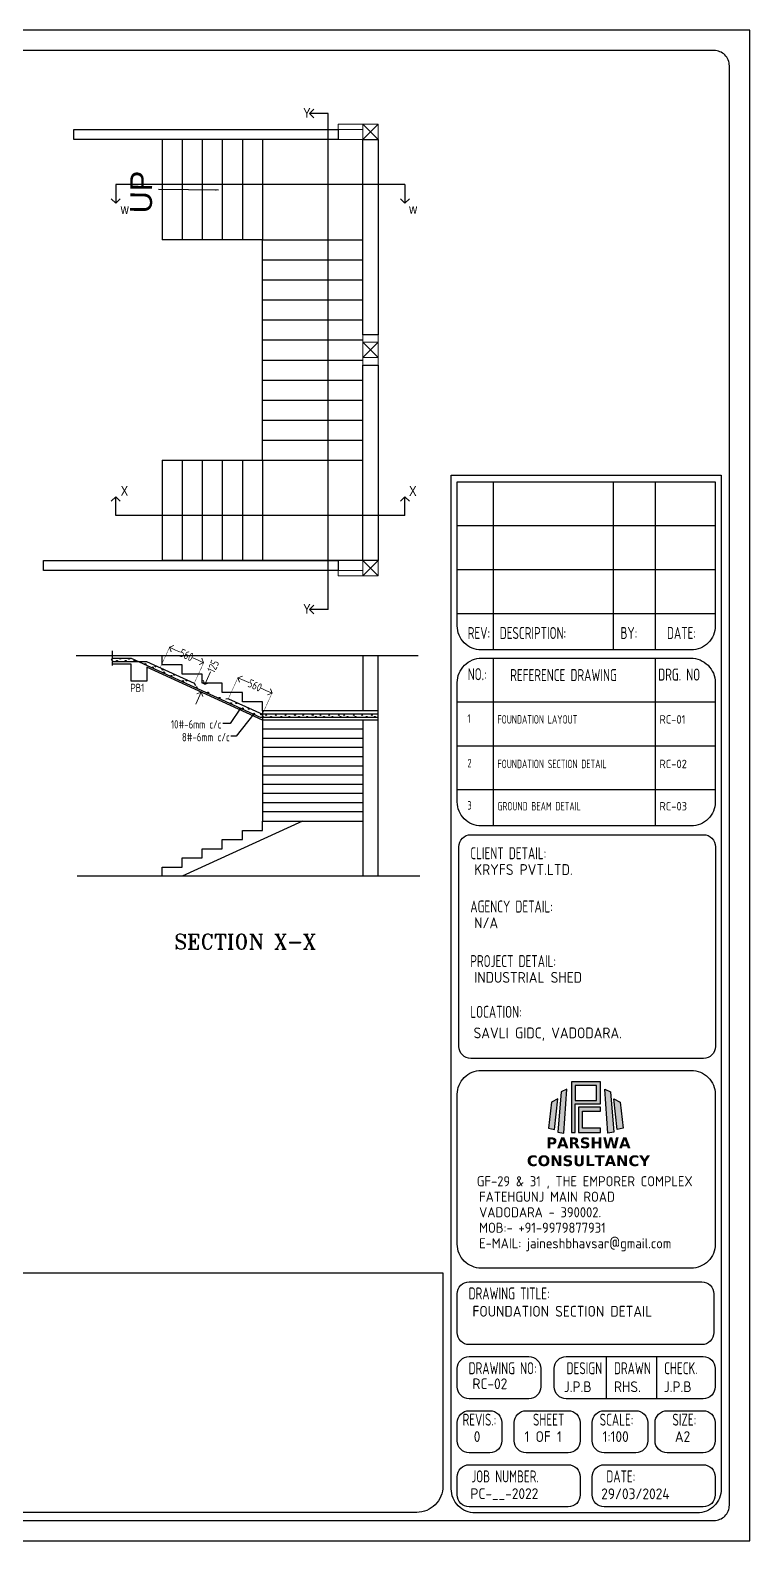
# Model space of a CAD drawing. Header units: inches. Extents: x -605 to 2991212, y -2872845 to 0.
# Drawn here: x 2753448 to 2796469, y -2154515 to -2064120 of the extents above; entities that cross this region are included whole.
import ezdxf

# ---------------------------------------------------------------- set-up
doc = ezdxf.new("R2010")
doc.units = ezdxf.units.IN
doc.header["$LTSCALE"] = 600
doc.header["$MEASUREMENT"] = 0
doc.linetypes.add('DOT2', pattern=[0.125, 0, -0.125])
for name, color, linetype in [('05 RG_TXT', 7, 'Continuous'), ('NOITHAT', 21, 'Continuous'), ('RC BEAM', 130, 'Continuous'), ('SnT-DIMS2', 7, 'Continuous')]:
    doc.layers.add(name, color=color, linetype=linetype)
for name, color, linetype, lineweight in [('PV_MASONRY', 10, 'Continuous', 0), ('rDIMension', 1, 'Continuous', 18), ('rRCC 1', 3, 'Continuous', 25), ('rRCC 2', 40, 'Continuous', 15), ('rREINF 1', 1, 'Continuous', 25), ('rREINF 2', 4, 'Continuous', 25), ('rSHEET', 2, 'Continuous', 30), ('TAG', 132, 'Continuous', 0), ('TEXT 1', 1, 'Continuous', 0)]:
    doc.layers.add(name, color=color, linetype=linetype, lineweight=lineweight)
doc.styles.add('DIM', font='geniso.shx', dxfattribs={"width": 0.85})
doc.styles.add('MtXpl_Arial_Narrow_1', font='ARIALN.TTF')
doc.styles.add('RG', font='arial.ttf')
doc.styles.add('ROMANS', font='arial.ttf')
doc.styles.add('SANDY', font='romant.shx')
doc.styles.get("Standard").update_dxf_attribs({"font": 'arial.ttf'})
doc.styles.add('TEXT3', font='geniso.shx')
doc.styles.add('TEXT3 0.75NA', font='geniso.shx', dxfattribs={"width": 0.75})
doc.dimstyles.new('SnT', dxfattribs={"dimtxt": 2.5, "dimasz": 1, "dimexe": 1, "dimexo": 1, "dimgap": 1, "dimtad": 1, "dimdec": 0, "dimzin": 0, "dimdsep": 46, "dimtxsty": 'ROMANS', "dimblk": 'L1', "dimcen": 1, "dimclrd": 1, "dimclre": 1, "dimadec": 0, "dimazin": 0, "dimtfac": 1, "dimtdec": 0, "dimtmove": 0, "dimatfit": 3, "dimldrblk": 'LL1', "dimfxl": 1, "dimtolj": 1, "dimtzin": 0, "dimarcsym": 0})
doc.dimstyles.new('ST-150', dxfattribs={"dimscale": 75, "dimtxt": 3, "dimasz": 2, "dimexe": 0.18, "dimexo": 0.0625, "dimgap": 0.2, "dimtad": 0, "dimdec": 0, "dimlfac": 2, "dimzin": 0, "dimdsep": 46, "dimtxsty": 'DIM', "dimblk": 'OPEN90', "dimcen": 0.09, "dimclrd": 256, "dimclrt": 7, "dimadec": 0, "dimazin": 0, "dimtfac": 1, "dimtdec": 0, "dimtofl": 0, "dimtmove": 0, "dimatfit": 3, "dimldrblk": 'OPEN90', "dimfxl": 1, "dimtolj": 1, "dimtzin": 0, "dimlwd": -1, "dimarcsym": 0})
doc.dimstyles.new('ST-25', dxfattribs={"dimscale": 100, "dimtxt": 2.5, "dimasz": 2, "dimexe": 0.18, "dimexo": 0.0625, "dimgap": 0.2, "dimtad": 0, "dimdec": 0, "dimlfac": 0.25, "dimzin": 0, "dimdsep": 46, "dimtxsty": 'DIM', "dimblk": 'OPEN90', "dimcen": 0.09, "dimclrd": 256, "dimclrt": 7, "dimadec": 0, "dimazin": 0, "dimtfac": 1, "dimtdec": 0, "dimtofl": 0, "dimtmove": 0, "dimatfit": 3, "dimldrblk": 'OPEN90', "dimfxl": 1, "dimtolj": 1, "dimtzin": 0, "dimlwd": -1, "dimarcsym": 0})

# ---------------------------------------------------------------- blocks, each defined once
blk = doc.blocks.new('L1')
at = {"color": 1}
blk.add_line((0, -1), (0, 1), dxfattribs=at)
blk.add_solid([(-2, 0.33), (-2, -0.33), (0, 0)], dxfattribs=at)
blk = doc.blocks.new('LL1')
at = {"color": 1}
blk.add_solid([(-2, 0.33), (-2, -0.33), (0, 0)], dxfattribs=at)
blk = doc.blocks.new('_Open90')
at = {"color": 0, "linetype": 'ByBlock', "lineweight": -2}
for p, q in [((0, 0), (-1, 0)), ((-0.5, 0.5), (0, 0)), ((0, 0), (-0.5, -0.5))]:
    blk.add_line(p, q, dxfattribs=at)
blk = doc.blocks.new('*D169')
at = {"layer": 'Defpoints', "color": 0, "linetype": 'ByBlock', "ltscale": 0.1, "transparency": 16777216}
for p in [(2765293, -2104124), (2767904, -2103792), (2767330, -2105052)]:
    blk.add_point(p, dxfattribs=at)
at = {"layer": 'rDIMension', "color": 0, "linetype": 'DOT2', "lineweight": -2, "ltscale": 0.1, "transparency": 16777216}
for p, q in [((2765296, -2104118), (2765874, -2102848)), ((2767333, -2105046), (2767911, -2103776))]:
    blk.add_line(p, q, dxfattribs=at)
at = {"layer": 'rDIMension', "linetype": 'ByBlock', "ltscale": 0.1, "transparency": 16777216}
for p, q in [((2766231, -2103030), (2766519, -2103162)), ((2767540, -2103627), (2767252, -2103495))]:
    blk.add_line(p, q, dxfattribs=at)
at = {"layer": 'rDIMension', "linetype": 'ByBlock', "ltscale": 0.1, "transparency": 16777216, "xscale": 400, "yscale": 400, "zscale": 400}
for p, rotation in [((2765867, -2102865), 155.5134755160291), ((2767904, -2103792), 335.5134755160291)]:
    blk.add_blockref('_Open90', p, dxfattribs=dict(at, rotation=rotation))
at = {"layer": 'rDIMension', "color": 7, "linetype": 'ByBlock', "ltscale": 0.1, "transparency": 16777216, "insert": (2766885, -2103328), "char_height": 500, "attachment_point": 5, "rotation": 335.51348, "style": 'DIM'}
blk.add_mtext('\\A1;560', dxfattribs=at)
blk = doc.blocks.new('*D170')
at = {"layer": 'Defpoints', "color": 0, "linetype": 'ByBlock', "ltscale": 0.1, "transparency": 16777216}
for p in [(2761776, -2101044), (2761219, -2102268), (2763256, -2103196)]:
    blk.add_point(p, dxfattribs=at)
at = {"layer": 'rDIMension', "color": 0, "linetype": 'DOT2', "lineweight": -2, "ltscale": 0.1, "transparency": 16777216}
for p, q in [((2761221, -2102263), (2761784, -2101028)), ((2763259, -2103190), (2763821, -2101956))]:
    blk.add_line(p, q, dxfattribs=at)
at = {"layer": 'rDIMension', "linetype": 'ByBlock', "ltscale": 0.1, "transparency": 16777216}
for p, q in [((2762140, -2101210), (2762428, -2101342)), ((2763449, -2101807), (2763161, -2101675))]:
    blk.add_line(p, q, dxfattribs=at)
at = {"layer": 'rDIMension', "linetype": 'ByBlock', "ltscale": 0.1, "transparency": 16777216, "xscale": 400, "yscale": 400, "zscale": 400}
for p, rotation in [((2761776, -2101044), 155.5134755161158), ((2763813, -2101972), 335.5134755161159)]:
    blk.add_blockref('_Open90', p, dxfattribs=dict(at, rotation=rotation))
at = {"layer": 'rDIMension', "color": 7, "linetype": 'ByBlock', "ltscale": 0.1, "transparency": 16777216, "insert": (2762795, -2101508), "char_height": 500, "attachment_point": 5, "rotation": 335.51348, "style": 'DIM'}
blk.add_mtext('\\A1;560', dxfattribs=at)
blk = doc.blocks.new('*D171')
at = {"layer": 'Defpoints', "color": 0, "linetype": 'ByBlock', "ltscale": 0.1, "transparency": 16777216}
for p in [(2763730, -2103202), (2763522, -2103656), (2763677, -2103727)]:
    blk.add_point(p, dxfattribs=at)
at = {"layer": 'rDIMension', "linetype": 'ByBlock', "ltscale": 0.1, "transparency": 16777216}
for p, q in [((2764052, -2102909), (2764230, -2102521)), ((2763511, -2104091), (2763344, -2104455))]:
    blk.add_line(p, q, dxfattribs=at)
at = {"layer": 'rDIMension', "color": 0, "linetype": 'DOT2', "lineweight": -2, "ltscale": 0.1, "transparency": 16777216}
for p, q in [((2763736, -2103204), (2763902, -2103280)), ((2763528, -2103659), (2763694, -2103735))]:
    blk.add_line(p, q, dxfattribs=at)
at = {"layer": 'rDIMension', "linetype": 'ByBlock', "ltscale": 0.1, "transparency": 16777216, "xscale": 400, "yscale": 400, "zscale": 400}
for p, rotation in [((2763886, -2103273), 245.3764352136909), ((2763677, -2103727), 65.37643521369085)]:
    blk.add_blockref('_Open90', p, dxfattribs=dict(at, rotation=rotation))
at = {"layer": 'rDIMension', "color": 7, "linetype": 'ByBlock', "ltscale": 0.1, "transparency": 16777216, "insert": (2764384, -2102185), "char_height": 500, "attachment_point": 5, "rotation": 65.37644, "style": 'DIM'}
blk.add_mtext('\\A1;125', dxfattribs=at)
blk = doc.blocks.new('Q')
at = {"linetype": 'Continuous', "ltscale": 0.5}
h = blk.add_hatch(color=10, dxfattribs=at)
h.dxf.hatch_style = 1
h.paths.add_polyline_path([(7.87, 17.31), (7.27, 9.83), (8.41, 9.62), (8.96, 17.82)])
h.paths.add_polyline_path([(17.1, 17.31), (17.7, 9.83), (16.56, 9.62), (16.01, 17.82)])
h = blk.add_hatch(color=152, dxfattribs=at)
h.dxf.hatch_style = 1
h.paths.add_polyline_path([(9.79, 19.18), (9.79, 9.76), (10.5, 9.76), (10.5, 15.05), (15.19, 15.05), (15.19, 19.18)])
h.paths.add_polyline_path([(10.5, 18.5), (10.5, 15.72), (14.45, 15.72), (14.45, 18.5)], flags=16)
h = blk.add_hatch(color=152, dxfattribs=at)
h.dxf.hatch_style = 1
h.paths.add_polyline_path([(6.07, 15.37), (5.53, 10.52), (6.67, 10.29), (7.27, 16.02)])
h.paths.add_polyline_path([(18.9, 15.37), (19.44, 10.52), (18.3, 10.29), (17.7, 16.02)])
h = blk.add_hatch(color=152, dxfattribs=at)
h.dxf.hatch_style = 1
h.paths.add_polyline_path([(11.15, 14.43), (11.15, 9.76), (15.19, 9.76), (15.19, 10.52), (11.87, 10.52), (11.87, 13.69), (15.19, 13.69), (15.19, 14.43)])
at = {"color": 10, "linetype": 'Continuous'}
for points in [[(7.87, 17.31), (7.27, 9.83), (8.41, 9.62), (8.96, 17.82), (7.87, 17.31)], [(17.1, 17.31), (17.7, 9.83), (16.56, 9.62), (16.01, 17.82), (17.1, 17.31)]]:
    blk.add_lwpolyline(points, dxfattribs=at)
at = {"color": 152, "linetype": 'Continuous'}
for points in [[(9.79, 19.18), (9.79, 9.76), (10.5, 9.76), (10.5, 15.05), (15.19, 15.05), (15.19, 19.18), (9.79, 19.18)], [(10.5, 18.5), (10.5, 15.72), (14.45, 15.72), (14.45, 18.5), (10.5, 18.5)], [(6.07, 15.37), (5.53, 10.52), (6.67, 10.29), (7.27, 16.02), (6.07, 15.37)], [(11.15, 14.43), (11.15, 9.76), (15.19, 9.76), (15.19, 10.52), (11.87, 10.52), (11.87, 13.69), (15.19, 13.69), (15.19, 14.43), (11.15, 14.43)], [(18.9, 15.37), (19.44, 10.52), (18.3, 10.29), (17.7, 16.02), (18.9, 15.37)]]:
    blk.add_lwpolyline(points, dxfattribs=at)
at = {"linetype": 'Continuous', "insert": (1.32, 8.82), "char_height": 2, "attachment_point": 1}
blk.add_mtext_dynamic_manual_height_columns('\\pxqc;{\\fVerdana|b1|i0|c0|p34;\\C152;PARSHWA\\PCONSULTANCY }', width=23.282, gutter_width=1, heights=[6.3], dxfattribs=at)

msp = doc.modelspace()

# ---------------------------------------------------------------- hatches: boundary and pattern name
at = {"layer": 'rREINF 2'}
h = msp.add_hatch(color=256, dxfattribs=at)
h.dxf.hatch_style = 1
h.paths.add_polyline_path([(2758598.9, -2101864.2, -1), (2758667.7, -2101864.2, -1)])
h = msp.add_hatch(color=256, dxfattribs=at)
h.dxf.hatch_style = 1
h.paths.add_polyline_path([(2758793.9, -2101723.6, -1), (2758862.7, -2101723.6, -1)])
h = msp.add_hatch(color=256, dxfattribs=at)
h.dxf.hatch_style = 1
h.paths.add_polyline_path([(2759123.7, -2101863.7, -1), (2759192.4, -2101863.7, -1)])
h = msp.add_hatch(color=256, dxfattribs=at)
h.dxf.hatch_style = 1
h.paths.add_polyline_path([(2759315.5, -2101724.2, -1), (2759384.2, -2101724.2, -1)])
h = msp.add_hatch(color=256, dxfattribs=at)
h.dxf.hatch_style = 1
h.paths.add_polyline_path([(2759645.2, -2101864.2, -1), (2759714, -2101864.2, -1)])
h = msp.add_hatch(color=256, dxfattribs=at)
h.dxf.hatch_style = 1
h.paths.add_polyline_path([(2760294, -2102053.8, -1), (2760362.8, -2102053.8, -1)])
h = msp.add_hatch(color=256, dxfattribs=at)
h.dxf.hatch_style = 1
h.paths.add_polyline_path([(2760743.5, -2102256.7, -1), (2760812.3, -2102256.7, -1)])
h = msp.add_hatch(color=256, dxfattribs=at)
h.dxf.hatch_style = 1
h.paths.add_polyline_path([(2760908, -2102184.7, -1), (2760976.7, -2102184.7, -1)])
h = msp.add_hatch(color=256, dxfattribs=at)
h.dxf.hatch_style = 1
h.paths.add_polyline_path([(2761333.8, -2102373.8, -1), (2761402.5, -2102373.8, -1)])
h = msp.add_hatch(color=256, dxfattribs=at)
h.dxf.hatch_style = 1
h.paths.add_polyline_path([(2761410.4, -2102557.4, -1), (2761479.1, -2102557.4, -1)])
h = msp.add_hatch(color=256, dxfattribs=at)
h.dxf.hatch_style = 1
h.paths.add_polyline_path([(2761859.9, -2102760.3, -1), (2761928.6, -2102760.3, -1)])
h = msp.add_hatch(color=256, dxfattribs=at)
h.dxf.hatch_style = 1
h.paths.add_polyline_path([(2762024.4, -2102688.3, -1), (2762093.1, -2102688.3, -1)])
h = msp.add_hatch(color=256, dxfattribs=at)
h.dxf.hatch_style = 1
h.paths.add_polyline_path([(2762550.9, -2103077.1, -1), (2762619.7, -2103077.1, -1)])
h = msp.add_hatch(color=256, dxfattribs=at)
h.dxf.hatch_style = 1
h.paths.add_polyline_path([(2762768, -2103027, -1), (2762836.7, -2103027, -1)])
h = msp.add_hatch(color=256, dxfattribs=at)
h.dxf.hatch_style = 1
h.paths.add_polyline_path([(2763349.2, -2103445.3, -1), (2763417.9, -2103445.3, -1)])
h = msp.add_hatch(color=256, dxfattribs=at)
h.dxf.hatch_style = 1
h.paths.add_polyline_path([(2764040.2, -2103762, -1), (2764109, -2103762, -1)])
h = msp.add_hatch(color=256, dxfattribs=at)
h.dxf.hatch_style = 1
h.paths.add_polyline_path([(2764731.3, -2104078.7, -1), (2764800, -2104078.7, -1)])
h = msp.add_hatch(color=256, dxfattribs=at)
h.dxf.hatch_style = 1
h.paths.add_polyline_path([(2765422.3, -2104395.5, -1), (2765491, -2104395.5, -1)])
h = msp.add_hatch(color=256, dxfattribs=at)
h.dxf.hatch_style = 1
h.paths.add_polyline_path([(2765742.3, -2104381.6, -1), (2765811.1, -2104381.6, -1)])
h = msp.add_hatch(color=256, dxfattribs=at)
h.dxf.hatch_style = 1
h.paths.add_polyline_path([(2766113.4, -2104712.2, -1), (2766182.1, -2104712.2, -1)])
h = msp.add_hatch(color=256, dxfattribs=at)
h.dxf.hatch_style = 1
h.paths.add_polyline_path([(2766485.9, -2104720.3, -1), (2766554.6, -2104720.3, -1)])
h = msp.add_hatch(color=256, dxfattribs=at)
h.dxf.hatch_style = 1
h.paths.add_polyline_path([(2766804.4, -2105028.9, -1), (2766873.1, -2105028.9, -1)])
h = msp.add_hatch(color=256, dxfattribs=at)
h.dxf.hatch_style = 1
h.paths.add_polyline_path([(2767229.5, -2105059, -1), (2767298.2, -2105059, -1)])
h = msp.add_hatch(color=256, dxfattribs=at)
h.dxf.hatch_style = 1
h.paths.add_polyline_path([(2767324.8, -2105217.3, -1), (2767393.5, -2105217.3, -1)])
h = msp.add_hatch(color=256, dxfattribs=at)
h.dxf.hatch_style = 1
h.paths.add_polyline_path([(2767523.6, -2105086.2, -1), (2767592.3, -2105086.2, -1)])
h = msp.add_hatch(color=256, dxfattribs=at)
h.dxf.hatch_style = 1
h.paths.add_polyline_path([(2767810.6, -2105217.3, -1), (2767879.3, -2105217.3, -1)])
h = msp.add_hatch(color=256, dxfattribs=at)
h.dxf.hatch_style = 1
h.paths.add_polyline_path([(2768098.7, -2105086.2, -1), (2768167.4, -2105086.2, -1)])
h = msp.add_hatch(color=256, dxfattribs=at)
h.dxf.hatch_style = 1
h.paths.add_polyline_path([(2768422.6, -2105217.3, -1), (2768491.3, -2105217.3, -1)])
h = msp.add_hatch(color=256, dxfattribs=at)
h.dxf.hatch_style = 1
h.paths.add_polyline_path([(2768671.3, -2105086.2, -1), (2768740, -2105086.2, -1)])
h = msp.add_hatch(color=256, dxfattribs=at)
h.dxf.hatch_style = 1
h.paths.add_polyline_path([(2768908.4, -2105217.3, -1), (2768977.1, -2105217.3, -1)])
h = msp.add_hatch(color=256, dxfattribs=at)
h.dxf.hatch_style = 1
h.paths.add_polyline_path([(2769246.4, -2105086.2, -1), (2769315.1, -2105086.2, -1)])
h = msp.add_hatch(color=256, dxfattribs=at)
h.dxf.hatch_style = 1
h.paths.add_polyline_path([(2769481.6, -2105217.3, -1), (2769550.4, -2105217.3, -1)])
h = msp.add_hatch(color=256, dxfattribs=at)
h.dxf.hatch_style = 1
h.paths.add_polyline_path([(2769726.8, -2105086.2, -1), (2769795.6, -2105086.2, -1)])
h = msp.add_hatch(color=256, dxfattribs=at)
h.dxf.hatch_style = 1
h.paths.add_polyline_path([(2769967.4, -2105217.3, -1), (2770036.2, -2105217.3, -1)])
h = msp.add_hatch(color=256, dxfattribs=at)
h.dxf.hatch_style = 1
h.paths.add_polyline_path([(2770301.9, -2105086.2, -1), (2770370.7, -2105086.2, -1)])
h = msp.add_hatch(color=256, dxfattribs=at)
h.dxf.hatch_style = 1
h.paths.add_polyline_path([(2770488.1, -2105217.3, -1), (2770556.8, -2105217.3, -1)])
h = msp.add_hatch(color=256, dxfattribs=at)
h.dxf.hatch_style = 1
h.paths.add_polyline_path([(2770764.9, -2105086.2, -1), (2770833.6, -2105086.2, -1)])
h = msp.add_hatch(color=256, dxfattribs=at)
h.dxf.hatch_style = 1
h.paths.add_polyline_path([(2770973.9, -2105217.3, -1), (2771042.6, -2105217.3, -1)])
h = msp.add_hatch(color=256, dxfattribs=at)
h.dxf.hatch_style = 1
h.paths.add_polyline_path([(2771286.4, -2105086.2, -1), (2771355.1, -2105086.2, -1)])
h = msp.add_hatch(color=256, dxfattribs=at)
h.dxf.hatch_style = 1
h.paths.add_polyline_path([(2771481.6, -2105217.3, -1), (2771550.4, -2105217.3, -1)])
h = msp.add_hatch(color=256, dxfattribs=at)
h.dxf.hatch_style = 1
h.paths.add_polyline_path([(2771861.5, -2105086.2, -1), (2771930.2, -2105086.2, -1)])
h = msp.add_hatch(color=256, dxfattribs=at)
h.dxf.hatch_style = 1
h.paths.add_polyline_path([(2771967.4, -2105217.3, -1), (2772036.2, -2105217.3, -1)])
h = msp.add_hatch(color=256, dxfattribs=at)
h.dxf.hatch_style = 1
h.paths.add_polyline_path([(2772182.7, -2105086.2, -1), (2772251.5, -2105086.2, -1)])
h = msp.add_hatch(color=256, dxfattribs=at)
h.dxf.hatch_style = 1
h.paths.add_polyline_path([(2772380, -2105217.3, -1), (2772448.7, -2105217.3, -1)])
h = msp.add_hatch(color=256, dxfattribs=at)
h.dxf.hatch_style = 1
h.paths.add_polyline_path([(2772757.8, -2105086.2, -1), (2772826.6, -2105086.2, -1)])
h = msp.add_hatch(color=256, dxfattribs=at)
h.dxf.hatch_style = 1
h.paths.add_polyline_path([(2772865.8, -2105217.3, -1), (2772934.5, -2105217.3, -1)])
h = msp.add_hatch(color=256, dxfattribs=at)
h.dxf.hatch_style = 1
h.paths.add_polyline_path([(2773258.3, -2105086.2, -1), (2773327, -2105086.2, -1)])
h = msp.add_hatch(color=256, dxfattribs=at)
h.dxf.hatch_style = 1
h.paths.add_polyline_path([(2773528.2, -2105217.3, -1), (2773597, -2105217.3, -1)])
h = msp.add_hatch(color=256, dxfattribs=at)
h.dxf.hatch_style = 1
h.paths.add_polyline_path([(2773833.4, -2105086.2, -1), (2773902.1, -2105086.2, -1)])
h = msp.add_hatch(color=256, dxfattribs=at)
h.dxf.hatch_style = 1
h.paths.add_polyline_path([(2774014, -2105217.3, -1), (2774082.8, -2105217.3, -1)])

# ---------------------------------------------------------------- linework, layer by layer
at = {"color": 1, "linetype": 'ByBlock'}
for points in [[(2756050.3, -2070055.1), (2771850.3, -2070055.1), (2771850.3, -2070655.1), (2756050.3, -2070655.1)], [(2773330.3, -2070655.1), (2774250.3, -2070655.1), (2774250.3, -2082355.1), (2773330.3, -2082355.1)], [(2773330.3, -2084155.1), (2774250.3, -2084155.1), (2774250.3, -2095855.1), (2773330.3, -2095855.1)], [(2754250.3, -2095855.2), (2771850.3, -2095855.2), (2771850.3, -2096455.1), (2754250.3, -2096455.1)]]:
    msp.add_lwpolyline(points, close=True, dxfattribs=at)
at = {"color": 8, "linetype": 'ByBlock'}
msp.add_lwpolyline([(2776638.7, -2101551.6), (2756203.7, -2101551.6)], dxfattribs=at)
at = {"color": 1, "linetype": 'ByBlock'}
for points in [[(2758347.2, -2101264), (2758347.2, -2101775.6), (2758282.2, -2101775.6), (2758392.2, -2101871), (2758347.2, -2101901.5), (2758347.2, -2102135.2)], [(2773330.3, -2101551.6), (2773330.3, -2104851.6)], [(2774250.3, -2114751.6), (2774250.3, -2101551.6)], [(2758347.2, -2101695.6), (2759484.4, -2101695.6)], [(2758347.2, -2101895.6), (2760400.7, -2101895.6)], [(2759484.4, -2101695.6), (2767243, -2105251.6)], [(2760400.7, -2101895.6), (2763256, -2103196)], [(2763256, -2103196), (2763321.4, -2103326.6)], [(2765293.2, -2104123.8), (2765146.6, -2104154.6)], [(2765293.2, -2104123.8), (2767330.3, -2105051.6)], [(2774250.3, -2105251.6), (2767243, -2105251.6)], [(2774250.3, -2105051.6), (2767330.3, -2105051.6)], [(2773330.3, -2105401.6), (2773330.3, -2114751.6)]]:
    msp.add_lwpolyline(points, dxfattribs=at)
at = {"color": 2, "linetype": 'ByBlock'}
for points in [[(2767330.3, -2104851.6), (2767330.3, -2104301.6), (2766130.3, -2104301.6), (2766130.3, -2103751.6), (2764930.3, -2103751.6), (2764930.3, -2103201.6), (2763730.3, -2103201.6), (2763730.3, -2102651.6), (2762530.3, -2102651.6), (2762530.3, -2102101.6), (2761330.3, -2102101.6), (2761330.3, -2101551.6), (2758347.2, -2101551.6)], [(2759490.3, -2102051.6), (2758347.2, -2102051.6)], [(2767330.3, -2105401.6), (2760410.3, -2102230)], [(2774250.3, -2104851.6), (2767330.3, -2104851.6)], [(2767330.3, -2104851.6), (2767330.3, -2111451.6)], [(2774250.3, -2105401.6), (2767330.3, -2105401.6)], [(2773330.3, -2105951.6), (2767330.3, -2105951.6)], [(2773330.3, -2106501.6), (2767330.3, -2106501.6)], [(2773330.3, -2107051.6), (2767330.3, -2107051.6)], [(2773330.3, -2107601.6), (2767330.3, -2107601.6)], [(2773330.3, -2108151.6), (2767330.3, -2108151.6)], [(2773330.3, -2108701.6), (2767330.3, -2108701.6)], [(2773330.3, -2109251.6), (2767330.3, -2109251.6)], [(2773330.3, -2109801.6), (2767330.3, -2109801.6)], [(2773330.3, -2110351.6), (2767330.3, -2110351.6)], [(2761330.3, -2114751.6), (2761330.3, -2114201.6), (2762530.3, -2114201.6), (2762530.3, -2113651.6), (2763730.3, -2113651.6), (2763730.3, -2113101.6), (2764930.3, -2113101.6), (2764930.3, -2112551.6), (2766130.3, -2112551.6), (2766130.3, -2112001.6), (2767330.3, -2112001.6), (2767330.3, -2111451.6), (2773330.3, -2111451.6)], [(2769730.4, -2111451.6), (2762530.4, -2114751.6)], [(2773330.3, -2110901.6), (2767330.3, -2110901.6)]]:
    msp.add_lwpolyline(points, dxfattribs=at)
at = {"color": 4, "linetype": 'ByBlock'}
msp.add_lwpolyline([(2760410.3, -2102230), (2760410.3, -2103071.6), (2759490.3, -2103071.6), (2759490.3, -2102051.6)], dxfattribs=at)
at = {"color": 7, "linetype": 'ByBlock'}
msp.add_lwpolyline([(2776732.6, -2114751.6), (2756259.8, -2114751.6)], dxfattribs=at)
at = {"layer": 'NOITHAT', "linetype": 'Continuous'}
for p, q in [((2761330.3, -2070655.1), (2761330.3, -2076655.1)), ((2762530.3, -2070655.1), (2762530.3, -2076655.1)), ((2763730.3, -2070655.1), (2763730.3, -2076655.1)), ((2764930.3, -2070655.1), (2764930.3, -2076655.1)), ((2766130.3, -2070655.1), (2766130.3, -2076655.1)), ((2767330.3, -2070655.1), (2767330.3, -2076655.1)), ((2767330.3, -2076655.1), (2773330.3, -2076655.1)), ((2767330.3, -2077855.1), (2773330.3, -2077855.1)), ((2767330.3, -2079055.1), (2773330.3, -2079055.1)), ((2767330.3, -2080255.1), (2773330.3, -2080255.1)), ((2767330.3, -2081455.1), (2773330.3, -2081455.1)), ((2767330.3, -2082655.1), (2773330.3, -2082655.1)), ((2767330.3, -2083855.1), (2773330.3, -2083855.1)), ((2767330.3, -2085055.1), (2773330.3, -2085055.1)), ((2767330.3, -2085055.1), (2773330.3, -2085055.1)), ((2767330.3, -2086255.1), (2773330.3, -2086255.1)), ((2767330.3, -2087455.1), (2773330.3, -2087455.1)), ((2767330.3, -2088655.1), (2773330.3, -2088655.1)), ((2761330.3, -2089855.1), (2761330.3, -2095855.1)), ((2762530.3, -2089855.1), (2762530.3, -2095855.1)), ((2763730.3, -2089855.1), (2763730.3, -2095855.1)), ((2764930.3, -2089855.1), (2764930.3, -2095855.1)), ((2766130.3, -2089855.1), (2766130.3, -2095855.1)), ((2767330.3, -2089855.1), (2767330.3, -2095855.1)), ((2767330.3, -2089855.1), (2773330.3, -2089855.1))]:
    msp.add_line(p, q, dxfattribs=at)
at = {"layer": 'NOITHAT', "color": 8, "linetype": 'Continuous'}
msp.add_line((2773330.3, -2095855.1), (2761330.3, -2095855.1), dxfattribs=at)
at = {"layer": 'NOITHAT', "linetype": 'Continuous'}
msp.add_lwpolyline([(2761330.3, -2089855.1), (2767330.3, -2089855.1), (2767330.3, -2076655.1), (2761330.3, -2076655.1)], dxfattribs=at)
at = {"layer": 'PV_MASONRY', "color": 8}
for p, q in [((2773330.3, -2070055.1), (2756050.3, -2070055.1)), ((2756050.3, -2070055.1), (2756050.3, -2070655.1)), ((2773330.3, -2070655.1), (2756050.3, -2070655.1)), ((2761330.3, -2070655.1), (2773330.3, -2070655.1)), ((2773330.3, -2095855.1), (2754250.3, -2095855.1)), ((2754250.3, -2096455.1), (2754250.3, -2095855.1)), ((2773330.3, -2096455.1), (2754250.3, -2096455.1))]:
    msp.add_line(p, q, dxfattribs=at)
at = {"layer": 'RC BEAM', "color": 1}
for p, q in [((2770137.8, -2069106.9), (2770403.8, -2068840.8)), ((2771262.1, -2069106.9), (2770137.8, -2069106.9)), ((2770137.8, -2069106.9), (2770403.8, -2069372.9)), ((2771262.1, -2098786.8), (2771262.1, -2069106.9)), ((2775852.5, -2073349.5), (2758559.4, -2073349.5)), ((2758559.4, -2073349.5), (2758559.4, -2074473.9)), ((2775852.5, -2073349.5), (2775852.5, -2074473.9)), ((2758559.4, -2074473.9), (2758293.3, -2074207.8)), ((2758559.4, -2074473.9), (2758825.4, -2074207.8)), ((2775852.5, -2074473.9), (2775586.5, -2074207.8)), ((2775852.5, -2074473.9), (2776118.6, -2074207.8)), ((2758559.4, -2092036.4), (2758293.3, -2092302.5)), ((2758559.4, -2093160.8), (2758559.4, -2092036.4)), ((2758559.4, -2092036.4), (2758825.4, -2092302.5)), ((2775852.5, -2092036.4), (2775586.5, -2092302.5)), ((2775852.5, -2093160.8), (2775852.5, -2092036.4)), ((2775852.5, -2092036.4), (2776118.6, -2092302.5)), ((2775852.5, -2093160.8), (2758559.4, -2093160.8)), ((2770137.8, -2098786.8), (2770403.8, -2098520.8)), ((2771262.1, -2098786.8), (2770137.8, -2098786.8)), ((2770137.8, -2098786.8), (2770403.8, -2099052.9))]:
    msp.add_line(p, q, dxfattribs=at)
at = {"layer": 'rRCC 2', "color": 6}
for p, q in [((2774250.3, -2069735.1), (2773330.3, -2070655.1)), ((2774250.3, -2070655.1), (2773330.3, -2069735.1)), ((2774250.3, -2083715.1), (2773330.3, -2082795.1)), ((2773330.3, -2083715.1), (2774250.3, -2082795.1)), ((2774250.3, -2095855.1), (2773330.3, -2096775.1)), ((2774250.3, -2096775.1), (2773330.3, -2095855.1))]:
    msp.add_line(p, q, dxfattribs=at)
for points in [[(2774250.3, -2070655.1), (2774250.3, -2069735.1), (2771850.3, -2069735.1), (2771850.3, -2070655.1)], [(2774250.3, -2069735.1), (2773330.3, -2069735.1), (2773330.3, -2070655.1), (2774250.3, -2070655.1)], [(2773330.3, -2082355.1), (2774250.3, -2082355.1), (2774250.3, -2084155.1), (2773330.3, -2084155.1)], [(2774250.3, -2083715.1), (2774250.3, -2082795.1), (2773330.3, -2082795.1), (2773330.3, -2083715.1)], [(2774250.3, -2096775.1), (2774250.3, -2095855.1), (2771850.3, -2095855.1), (2771850.3, -2096775.1)], [(2774250.3, -2095855.1), (2773330.3, -2095855.1), (2773330.3, -2096775.1), (2774250.3, -2096775.1)]]:
    msp.add_lwpolyline(points, close=True, dxfattribs=at)
at = {"layer": 'rREINF 2'}
for centre in [(2758633.3, -2101864.2), (2758828.3, -2101723.6), (2759158.1, -2101863.7), (2759349.8, -2101724.2), (2759679.6, -2101864.2), (2760328.4, -2102053.8), (2760777.9, -2102256.7), (2760942.4, -2102184.7), (2761368.1, -2102373.8), (2761444.8, -2102557.4), (2761894.3, -2102760.3), (2762058.7, -2102688.3), (2762585.3, -2103077.1), (2762802.3, -2103027), (2763383.5, -2103445.3), (2764074.6, -2103762), (2764765.6, -2104078.7), (2765456.7, -2104395.5), (2765776.7, -2104381.6), (2766147.7, -2104712.2), (2766520.3, -2104720.3), (2766838.8, -2105028.9), (2767263.9, -2105059), (2767359.1, -2105217.3), (2767558, -2105086.2), (2767844.9, -2105217.3), (2768133.1, -2105086.2), (2768456.9, -2105217.3), (2768705.7, -2105086.2), (2768942.8, -2105217.3), (2769280.7, -2105086.2), (2769516, -2105217.3), (2769761.2, -2105086.2), (2770001.8, -2105217.3), (2770336.3, -2105086.2), (2770522.5, -2105217.3), (2770799.2, -2105086.2), (2771008.3, -2105217.3), (2771320.7, -2105086.2), (2771516, -2105217.3), (2771895.8, -2105086.2), (2772001.8, -2105217.3), (2772217.1, -2105086.2), (2772414.3, -2105217.3), (2772792.2, -2105086.2), (2772900.1, -2105217.3), (2773292.6, -2105086.2), (2773562.6, -2105217.3), (2773867.7, -2105086.2), (2774048.4, -2105217.3)]:
    msp.add_circle(centre, 34.4, dxfattribs=at)
at = {"layer": 'rSHEET'}
for p, q in [((2781131.2, -2091155.6), (2781131.2, -2101199.1)), ((2788305.1, -2091155.6), (2788305.1, -2101199.1)), ((2790816, -2091155.6), (2790816, -2101199.1)), ((2794403, -2093786), (2778979, -2093786)), ((2794403, -2096416.5), (2778979, -2096416.5)), ((2794403, -2099046.9), (2778979, -2099046.9)), ((2781131.2, -2101695.5), (2781131.2, -2111739.1)), ((2790816, -2101695.5), (2790816, -2111739.1)), ((2794403, -2104326), (2778979, -2104326)), ((2794403, -2106956.5), (2778979, -2106956.5)), ((2794403, -2109586.9), (2778979, -2109586.9)), ((2787882.5, -2143492.3), (2787882.5, -2146011.5)), ((2790900.5, -2143492.3), (2790900.5, -2146011.5))]:
    msp.add_line(p, q, dxfattribs=at)
msp.add_lwpolyline([(2668624.6, -2154515.2), (2796469.1, -2154515.2), (2796469.1, -2064120), (2668624.6, -2064120)], close=True, dxfattribs=at)
for points in [[(2670755.3, -2153299.9), (2794338.3, -2153299.9, 0.4142136), (2795251.5, -2152386.7), (2795251.5, -2066248.5, 0.4142136), (2794338.3, -2065335.3), (2670755.3, -2065335.3, 0.4142136), (2669842.2, -2066248.5), (2669842.2, -2152386.7, 0.4142136)], [(2778620.3, -2090738.7), (2794761.7, -2090738.7), (2794761.7, -2151408.8, -0.4142136), (2793326.9, -2152843.6), (2780055.1, -2152843.6, -0.4142136), (2778620.3, -2151408.8)], [(2794403, -2091155.6), (2794403, -2099764.3, -0.4142136), (2792968.2, -2101199.1), (2780413.8, -2101199.1, -0.4142136), (2778979, -2099764.3), (2778979, -2091155.6)], [(2794403, -2103159.1), (2794403, -2110304.3, -0.4142136), (2792968.2, -2111739.1), (2780413.8, -2111739.1, -0.4142136), (2778979, -2110304.3), (2778979, -2103159.1, -0.4142136), (2780442.5, -2101695.5), (2792939.5, -2101695.5, -0.4142136)], [(2793702, -2125646), (2779796.6, -2125646, -0.4142136), (2779079.3, -2124928.6), (2779079.3, -2112979.3, -0.4142136), (2779796.6, -2112261.9), (2793702, -2112261.9, -0.4142136), (2794419.4, -2112979.3), (2794419.4, -2124928.6, -0.4142136)], [(2780413.8, -2126363.4), (2792968.2, -2126363.4, -0.4142136), (2794403, -2127798.2), (2794403, -2136765.6, -0.4142136), (2792968.2, -2138200.4), (2780413.8, -2138200.4, -0.4142136), (2778979, -2136765.6), (2778979, -2127798.2, -0.4142136)], [(2670528.5, -2138471.1), (2778123.2, -2138471.1), (2778123.2, -2151248, -0.4142136), (2776556.3, -2152814.9), (2672095.4, -2152814.9, -0.4142136), (2670528.5, -2151248)], [(2793598.7, -2142774.9), (2779696.4, -2142774.9, -0.4142136), (2778979, -2142057.5), (2778979, -2139735.1, -0.4142136), (2779696.4, -2139017.7), (2793598.7, -2139017.7, -0.4142136), (2794316.1, -2139735.1), (2794316.1, -2142057.5, -0.4142136)], [(2783255, -2146011.5), (2779696.4, -2146011.5, -0.4142136), (2778979, -2145294.1), (2778979, -2144209.6, -0.4142136), (2779696.4, -2143492.3), (2783255, -2143492.3, -0.4142136), (2783972.4, -2144209.6), (2783972.4, -2145294.1, -0.4142136)], [(2793685.6, -2146011.5), (2785499, -2146011.5, -0.4142136), (2784781.6, -2145294.1), (2784781.6, -2144209.6, -0.4142136), (2785499, -2143492.3), (2793685.6, -2143492.3, -0.4142136), (2794403, -2144209.6), (2794403, -2145294.1, -0.4142136)], [(2779696.4, -2146728.9), (2780930.6, -2146728.9, -0.4142136), (2781648, -2147446.3), (2781648, -2148530.8, -0.4142136), (2780930.6, -2149248.2), (2779696.4, -2149248.2, -0.4142136), (2778979, -2148530.8), (2778979, -2147446.3, -0.4142136)], [(2783102.9, -2146728.9), (2785614.9, -2146728.9, -0.4142136), (2786332.3, -2147446.3), (2786332.3, -2148530.8, -0.4142136), (2785614.9, -2149248.2), (2783102.9, -2149248.2, -0.4142136), (2782385.5, -2148530.8), (2782385.5, -2147446.3, -0.4142136)], [(2787767.1, -2146728.9), (2789650.3, -2146728.9, -0.4142136), (2790367.7, -2147446.3), (2790367.7, -2148530.8, -0.4142136), (2789650.3, -2149248.2), (2787767.1, -2149248.2, -0.4142136), (2787049.7, -2148530.8), (2787049.7, -2147446.3, -0.4142136)], [(2791523.2, -2146728.9), (2793685.6, -2146728.9, -0.4142136), (2794403, -2147446.3), (2794403, -2148530.8, -0.4142136), (2793685.6, -2149248.2), (2791523.2, -2149248.2, -0.4142136), (2790805.8, -2148530.8), (2790805.8, -2147446.3, -0.4142136)], [(2785614.9, -2152484.9), (2779696.4, -2152484.9, -0.4142136), (2778979, -2151767.5), (2778979, -2150683, -0.4142136), (2779696.4, -2149965.6), (2785614.9, -2149965.6, -0.4142136), (2786332.3, -2150683), (2786332.3, -2151767.5, -0.4142136)], [(2793685.6, -2152484.9), (2787767.1, -2152484.9, -0.4142136), (2787049.7, -2151767.5), (2787049.7, -2150683, -0.4142136), (2787767.1, -2149965.6), (2793685.6, -2149965.6, -0.4142136), (2794403, -2150683), (2794403, -2151767.5, -0.4142136)]]:
    msp.add_lwpolyline(points, format="xyb", close=True, dxfattribs=at)

# ---------------------------------------------------------------- block references
at = {"linetype": 'Continuous', "xscale": 321.466316111704, "yscale": 321.466316111704, "zscale": 321.466316111704}
msp.add_blockref('Q', (2782653.7, -2133214.4), dxfattribs=at)

# ---------------------------------------------------------------- texts
at = {"layer": '05 RG_TXT', "insert": (2760089.7, -2073805.3), "char_height": 1308.1, "width": 4167.839, "attachment_point": 5, "rotation": 89.373019, "style": 'RG'}
msp.add_mtext('UP', dxfattribs=at)
at = {"layer": 'rRCC 1', "color": 7, "char_height": 500, "style": 'DIM'}
for s, insert, attachment_point in [('\\A1;PB1', (2760271.1, -2103476), 6), ('\\A1;10#-6mm c/c', (2761859.5, -2105659.9), 4), ('\\A1;8#-6mm c/c', (2762519.2, -2106422.1), 4)]:
    msp.add_mtext(s, dxfattribs=dict(at, insert=insert, attachment_point=attachment_point))
at = {"layer": 'rSHEET', "style": 'TEXT3 0.75NA', "width": 0.75}
for s, height, p in [('REV:', 717.4, (2779607.6, -2100550.5)), ('DESCRIPTION:', 717.397, (2781520, -2100550.5)), ('BY:', 717.4, (2788743.9, -2100550.5)), ('DATE:', 717.4, (2791519.1, -2100550.5)), ('NO.:', 717.4, (2779607.6, -2103015.4)), ('REFERENCE DRAWING', 717.397, (2782147.8, -2103067.7)), ('DRG. NO', 717.4, (2790995.9, -2103041.4)), ('1', 507.3, (2779593.5, -2105564.5)), ('FOUNDATION LAYOUT', 507.251, (2781385.2, -2105616)), ('3', 507.3, (2779593.5, -2110760.8)), ('GROUND BEAM DETAIL', 507.251, (2781385.2, -2110812.2)), ('CLIENT DETAIL:', 717.397, (2779760, -2113729.2)), ('AGENCY DETAIL:', 717.397, (2779760, -2116918.2)), ('PROJECT DETAIL:', 717.397, (2779760, -2120182.2)), ('LOCATION:', 717.4, (2779760, -2123221.2)), ('DRAWING TITLE:', 717.397, (2779659.8, -2140072.3)), ('DRAWING NO:', 717.397, (2779659.8, -2144546.8)), ('DESIGN', 717.4, (2785514.8, -2144546.8)), ('DRAWN', 717.4, (2788349.9, -2144546.8)), ('CHECK.', 717.4, (2791349.6, -2144546.8)), ('REVIS.:', 717.4, (2779300.4, -2147625.7)), ('SHEET', 717.4, (2783506.3, -2147625.7)), ('SCALE:', 717.4, (2787497.3, -2147625.7)), ('SIZE:', 717.4, (2791846.1, -2147625.7)), ('JOB NUMBER.', 717.397, (2779821.9, -2151020.2)), ('DATE:', 717.4, (2787892.6, -2151020.2))]:
    msp.add_text(s, height=height, dxfattribs=at).set_placement(p)
at = {"layer": 'rSHEET'}
for s, height, style, p in [('RC-01', 507.25, 'TEXT3 0.75NA', (2791070, -2105616)), ('RC-03', 507.25, 'TEXT3 0.75NA', (2791070, -2110812.2)), ('KRYFS PVT.LTD.', 645.657, 'TEXT3', (2779988.6, -2114670.5)), ('N/A', 645.66, 'TEXT3', (2779988.6, -2117859.5)), ('INDUSTRIAL SHED', 645.657, 'TEXT3', (2779988.6, -2121123.6)), ('SAVLI GIDC, VADODARA.', 645.657, 'TEXT3', (2779957.5, -2124444.4)), ('FOUNDATION SECTION DETAIL', 645.657, 'TEXT3', (2779888.3, -2141102.2)), ('RC-02', 645.66, 'TEXT3', (2779888.3, -2145442.5)), ('J.P.B', 645.66, 'TEXT3', (2785348.7, -2145620.1)), ('RHS.', 645.66, 'TEXT3', (2788349.4, -2145620.1)), ('J.P.B', 645.66, 'TEXT3', (2791327, -2145620.1)), ('0', 645.7, 'TEXT3', (2779966.4, -2148601.8)), ('1 OF 1', 645.66, 'TEXT3', (2783001.2, -2148601.8)), ('1:100', 645.66, 'TEXT3', (2787668.8, -2148601.8)), ('A2', 645.66, 'TEXT3', (2791990.9, -2148601.8)), ('PC-__-2022', 645.66, 'TEXT3', (2779767.3, -2152018.4)), ('29/03/2024', 645.66, 'TEXT3', (2787587.6, -2152027.2))]:
    msp.add_text(s, height=height, dxfattribs=dict(at, style=style)).set_placement(p)
at = {"layer": 'rSHEET', "color": 1, "style": 'TEXT3 0.75NA', "width": 0.75}
for s, height, p in [('2', 507.3, (2779593.5, -2108229.9)), ('FOUNDATION SECTION DETAIL', 507.251, (2781385.2, -2108281.3))]:
    msp.add_text(s, height=height, dxfattribs=at).set_placement(p)
at = {"layer": 'rSHEET', "color": 1, "style": 'TEXT3 0.75NA'}
msp.add_text('RC-02', height=507.25, dxfattribs=at).set_placement((2791070, -2108281.3))
at = {"layer": 'rSHEET', "lineweight": 13, "style": 'TEXT3'}
for s, p in [('GF-29 & 31 , THE EMPORER COMPLEX', (2780149.2, -2133301.7)), ('FATEHGUNJ MAIN ROAD', (2780288.3, -2134229.5)), ('VADODARA - 390002.', (2780288.3, -2135157.3)), ('MOB:- +91-9979877931', (2780288.3, -2136085.1)), ('E-MAIL: jaineshbhavsar@gmail.com', (2780288.3, -2137012.9))]:
    msp.add_text(s, height=604.449, dxfattribs=at).set_placement(p)
at = {"layer": 'TAG', "style": 'SANDY'}
msp.add_text('SECTION X-X', height=893.934, dxfattribs=at).set_placement((2762054.8, -2119108.9))
at = {"layer": 'TEXT 1', "style": 'MtXpl_Arial_Narrow_1'}
for s, p in [('Y', (2769765.5, -2069355)), ('w', (2758857.2, -2075115)), ('w', (2776100.7, -2075105.3)), ('X', (2758857.2, -2091978.5)), ('X', (2776100.7, -2091988.2)), ('Y', (2769765.5, -2099035))]:
    msp.add_text(s, height=583.2, dxfattribs=at).set_placement(p)

# ---------------------------------------------------------------- dimensions: what is measured, and where the dimension line sits
at = {"layer": 'rDIMension', "color": 1, "linetype": 'ByBlock', "ltscale": 0.1}
for p1, p2, distance, picture, middle in [((2763256, -2103196), (2761218.9, -2102268.2), -1344.7, '*D170', (2762794.8, -2101508.4)), ((2765293.2, -2104123.8), (2767330.3, -2105051.6), 1383.7, '*D169', (2766885.3, -2103328.5))]:
    dim = msp.add_aligned_dim(p1=p1, p2=p2, distance=distance, dimstyle='ST-25', override={"dimtxt": 5, "dimasz": 4}, dxfattribs=at)
    dim.commit()
    dim.dimension.update_dxf_attribs({"geometry": picture, "text_midpoint": middle})
dim = msp.add_linear_dim(base=(2763677.4, -2103727.4), p1=(2763730.3, -2103201.6), p2=(2763522, -2103656.1), angle=245.376435, dimstyle='ST-25', override={"dimtxt": 5, "dimasz": 4}, dxfattribs=at)
dim.commit()
dim.dimension.update_dxf_attribs({"geometry": '*D171', "text_midpoint": (2764384.2, -2102185.4), "dimtype": 161})

# ---------------------------------------------------------------- leaders
at = {"layer": 'rREINF 1', "annotation_type": 0, "has_hookline": 1, "hookline_direction": 1}
for points, text_width in [([(2766012.2, -2104688.9), (2765400.6, -2105609.5), (2764953.8, -2105609.5)], 3102.5), ([(2766811.3, -2105024.9), (2765768.8, -2106363.3), (2765443.3, -2106363.3)], 2890)]:
    msp.add_leader(points, dimstyle='ST-150', override={"dimasz": 1.5}, dxfattribs=dict(at, text_width=text_width))
at = {"layer": 'SnT-DIMS2'}
msp.add_leader([(2764707.6, -2073692.1), (2761107.8, -2073652.7)], dimstyle='SnT', override={"dimscale": 100, "dimtxt": 2.5, "dimtmove": 2}, dxfattribs=at)

doc.saveas('drawing.dxf')
